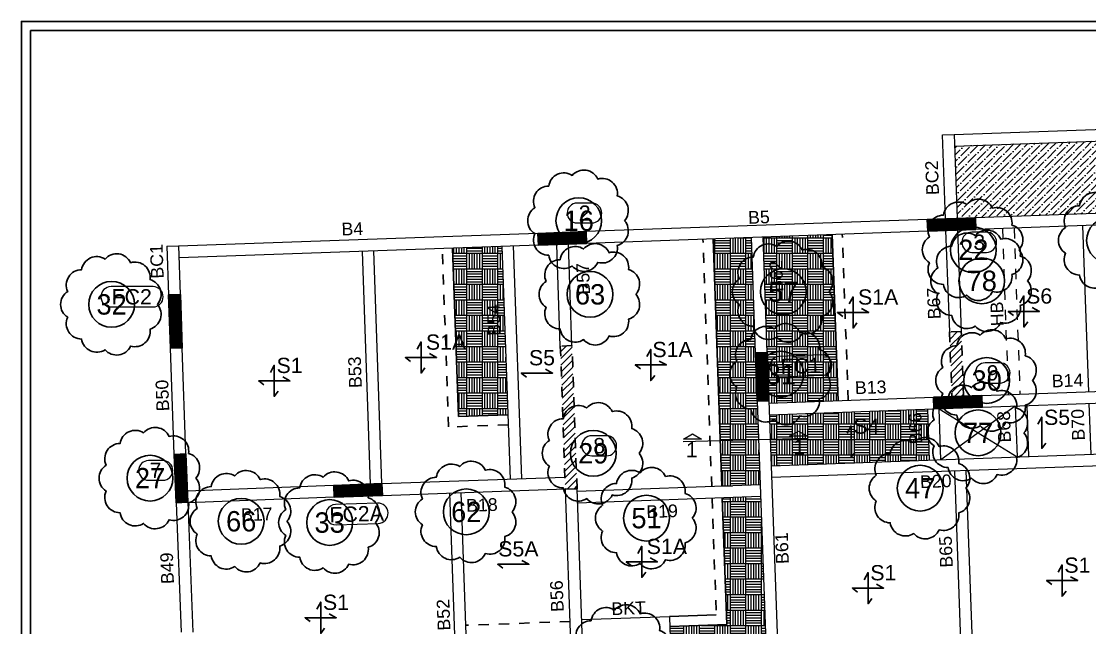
# Model space of a CAD drawing. Header units: millimetres. Extents: x 35733 to 152955, y -166738 to 54280.
# Drawn here: x 47323 to 68328, y 41717 to 53631 of the extents above; entities that cross this region are included whole.
import ezdxf
from ezdxf.enums import TextEntityAlignment as Align

# ---------------------------------------------------------------- set-up
doc = ezdxf.new("R2010")
doc.units = ezdxf.units.MM
doc.header["$LTSCALE"] = 100
doc.linetypes.add('Hidden', pattern=[4, 2, -2])
for name, color, linetype, lineweight in [('BEAM', 191, 'Continuous', 20), ('BEAM NO (H)', 121, 'Continuous', 20), ('BEAM NO (V)', 121, 'Continuous', 20), ('COL HATCH', 67, 'Continuous', 25), ('colno', 11, 'Continuous', 15), ('COLUMN', 84, 'Continuous', 30), ('HATCH LIGHT_MOFA', 253, 'Continuous', 0), ('HATCH_LIGHT_MOFA', 251, 'Continuous', 0), ('sec', 2, 'Continuous', 13), ('SLAB', 1, 'Continuous', 25), ('SLAB MARK', 241, 'Continuous', 25), ('SLAB NO', 52, 'Continuous', 25), ('void', 45, 'Continuous', 18)]:
    doc.layers.add(name, color=color, linetype=linetype, lineweight=lineweight)
doc.layers.add('S-QUERY-NOTE', color=4, linetype='Continuous')
doc.layers.add('S-QUERY-WARNING', color=30, linetype='Continuous')
doc.styles.add('ARIAL', font='arial.ttf')
pattern_1 = [(44.6854249, (2573225.71, 219193.704), (-10.04716808, 10.15810365), [])]
pattern_2 = [(45, (386461.065, 98726.835), (-10.60660172, 10.60660172), [])]
pattern_3 = [(45, (340174.65, 222026.79), (-67.351921, 67.351921), [])]

# ---------------------------------------------------------------- blocks, each defined once
blk = doc.blocks.new('222')
at = {"layer": 'COL HATCH', "lineweight": 0}
h = blk.add_hatch(dxfattribs=at)
h.set_pattern_fill('ANSI31', color=256, scale=4.5, angle=359.6854)
h.set_pattern_definition(pattern_1)
h.paths.add_polyline_path([(3256021, 373843), (3256970, 373877), (3256978, 373647), (3256029, 373613)])
h = blk.add_hatch(dxfattribs=at)
h.set_pattern_fill('ANSI31', color=256, scale=4.5, angle=359.6854)
h.set_pattern_definition(pattern_1)
h.paths.add_polyline_path([(3248366, 373572), (3249315, 373605), (3249323, 373375), (3248374, 373342)])
h = blk.add_hatch(dxfattribs=at)
h.set_pattern_fill('ANSI31', color=256, scale=4.5, angle=359.6854)
h.set_pattern_definition(pattern_1)
h.paths.add_polyline_path([(3256144, 370351), (3257094, 370384), (3257102, 370154), (3256152, 370121)])
h = blk.add_hatch(dxfattribs=at)
h.set_pattern_fill('ANSI31', color=256, scale=4.5, angle=359.6844)
h.set_pattern_definition([(44.684425, (2562249.75, 202881.703), (-10.0469908, 10.15827899), [])])
h.paths.add_polyline_path([(3241445, 369237), (3241215, 369229), (3241249, 368279), (3241478, 368287)])
at = {"layer": 'COLUMN'}
for p, q in [((3256021, 373843, 0), (3256970, 373877, 0)), ((3256029, 373613, 0), (3256021, 373843, 0)), ((3256970, 373877, 0), (3256978, 373647, 0)), ((3248366, 373572, 0), (3249315, 373605, 0)), ((3248374, 373342, 0), (3248366, 373572, 0)), ((3249315, 373605, 0), (3249323, 373375, 0)), ((3256978, 373647, 0), (3256029, 373613, 0)), ((3249323, 373375, 0), (3248374, 373342, 0))]:
    blk.add_line(p, q, dxfattribs=at)
at = {"layer": 'COLUMN', "elevation": -11196}
for points in [[(3256144, 370351), (3257094, 370384), (3257102, 370154), (3256152, 370121)], [(3241215, 369229), (3241445, 369237), (3241478, 368287), (3241249, 368279)]]:
    blk.add_lwpolyline(points, close=True, dxfattribs=at)
blk = doc.blocks.new('888')
at = {"layer": 'COL HATCH'}
h = blk.add_hatch(dxfattribs=at)
h.set_pattern_fill('ANSI31', color=256, scale=120)
h.set_pattern_definition(pattern_2)
h.paths.add_polyline_path([(3241334, 372371), (3241104, 372363), (3241141, 371313), (3241371, 371322)])
h = blk.add_hatch(dxfattribs=at)
h.set_pattern_fill('ANSI31', color=256, scale=120)
h.set_pattern_definition([(45, (386470.925, 98448.862), (-10.60660172, 10.60660172), [])])
h.paths.add_polyline_path([(3252871, 371230), (3252642, 371222), (3252675, 370273), (3252905, 370281)])
h = blk.add_hatch(dxfattribs=at)
h.set_pattern_fill('ANSI31', color=256, scale=120)
h.set_pattern_definition(pattern_2)
h.paths.add_polyline_path([(3244349, 368619), (3245298, 368653), (3245306, 368423), (3244357, 368390)])
at = {"layer": 'COLUMN', "color": 2, "elevation": -11196}
for points in [[(3241104, 372363), (3241334, 372371), (3241371, 371322), (3241141, 371313)], [(3252642, 371222), (3252871, 371230), (3252905, 370281), (3252675, 370273)], [(3244349, 368619), (3245298, 368653), (3245306, 368423), (3244357, 368390)]]:
    blk.add_lwpolyline(points, close=True, dxfattribs=at)
blk = doc.blocks.new('22')
at = {"layer": 'COL HATCH', "ltscale": 0.001}
h = blk.add_hatch(dxfattribs=at)
h.set_pattern_fill('ANSI31', color=99, scale=30, style=0)
h.set_pattern_definition(pattern_3)
h.paths.add_polyline_path([(3256504, 370363), (3256734, 370371), (3256689, 371644), (3256459, 371636)])
h = blk.add_hatch(dxfattribs=at)
h.set_pattern_fill('ANSI31', color=99, scale=30, style=0)
h.set_pattern_definition(pattern_3)
h.paths.add_polyline_path([(3248904, 368544), (3249134, 368552), (3249034, 371365), (3248805, 371357)])
at = {"layer": 'COLUMN', "linetype": 'Hidden'}
for p, q in [((3249034, 371365, 0), (3248805, 371357, 0)), ((3249134, 368552, 0), (3249034, 371365, 0)), ((3248805, 371357, 0), (3248904, 368544, 0))]:
    blk.add_line(p, q, dxfattribs=at)
at = {"layer": 'COLUMN'}
blk.add_line((3248904, 368544, 0), (3249134, 368552, 0), dxfattribs=at)
at = {"layer": 'COLUMN', "linetype": 'Hidden', "elevation": -11196}
blk.add_lwpolyline([(3256504, 370363), (3256734, 370371), (3256689, 371644), (3256459, 371636)], close=True, dxfattribs=at)

msp = doc.modelspace()

# ---------------------------------------------------------------- hatches: boundary and pattern name
at = {"layer": 'HATCH LIGHT_MOFA'}
h = msp.add_hatch(dxfattribs=at)
h.set_pattern_fill('ANSI36', color=256, scale=30)
h.set_pattern_definition([(45, (2326665.19, -1813850.84), (50.5139407, 185.2177825), [238.125, -47.625, 0, -47.625])])
h.paths.add_polyline_path([(73098.9, 51443.3), (65676.7, 51180), (65727.2, 49760.9), (73149.4, 50024.2)])
at = {"layer": 'HATCH_LIGHT_MOFA'}
h = msp.add_hatch(dxfattribs=at)
h.set_pattern_fill('AR-PARQ1', color=256)
h.paths.add_polyline_path([(61675.6, 49387.3), (60926.7, 49360.7), (61099.4, 44493.8), (61848.3, 44520.6)])
h = msp.add_hatch(dxfattribs=at)
h.set_pattern_fill('AR-PARQ1', color=256)
h.paths.add_polyline_path([(63264.2, 49439.7), (61905.9, 49391.5), (62022.6, 46128), (63379.9, 46176.5)])
h = msp.add_hatch(dxfattribs=at)
h.set_pattern_fill('AR-PARQ1', color=256)
edge = h.paths.add_edge_path()
edge.add_line((55799.4, 49174.9), (55916.8, 45866.4))
edge.add_line((55916.8, 45866.4), (56885.6, 45900.7))
edge.add_line((56885.6, 45900.7), (56768.3, 49209.2))
edge.add_line((56768.3, 49209.2), (55799.4, 49174.8))
h = msp.add_hatch(dxfattribs=at)
h.set_pattern_fill('AR-PARQ1', color=256)
h.paths.add_polyline_path([(62029.8, 45898.1), (65136.4, 46009.1), (65171.9, 45006.7), (62064.2, 44901.7)])
h = msp.add_hatch(dxfattribs=at)
h.set_pattern_fill('AR-PARQ1', color=256)
h.paths.add_polyline_path([(61981.4, 40772.8), (61856.6, 44290.7), (61104.8, 44264), (61193.1, 41775.4), (60075.2, 41735.8), (60076.3, 41705.8), (60111.8, 40706.4)])

# ---------------------------------------------------------------- linework, layer by layer
at = {"color": 5}
msp.add_lwpolyline([(123434.4, 0), (123434.4, 53630.7), (47323, 53630.7), (47323, 0)], close=True, dxfattribs=at)
at = {"color": 6}
msp.add_lwpolyline([(123254.4, 180), (123254.4, 53450.8), (47503, 53450.8), (47503, 180)], close=True, dxfattribs=at)
at = {"layer": 'BEAM'}
for p, q in [((65666.8, 51410.1, 5835.6), (73090.8, 51673.4, 5835.6)), ((65675, 51180.2, 5835.6), (73098.9, 51443.6, 5835.6)), ((72790.6, 50007.7, 5835.6), (66084.8, 49769.9, 5835.6)), ((65135.4, 49736.2, 5835.6), (58430.1, 49498.4, 5835.6)), ((72798.7, 49777.9, 5835.6), (66093, 49540, 5835.6)), ((68190.5, 49614.4, -5360.4), (68306.2, 46352.3, -5360.4)), ((57480.7, 49464.7, 5835.6), (50414.7, 49213.7, 5835.6)), ((65143.6, 49506.3, 5835.6), (58438.3, 49268.5, 5835.6)), ((61756.5, 47115, -5360.4), (61676, 49383.3, -5360.4)), ((61986.3, 47123.2, -5360.4), (61905.9, 49391.5, -5360.4)), ((65496.6, 49518, -5360.4), (65574.4, 47528.5, -5360.4)), ((65726.4, 49527, -5360.4), (65804.2, 47537.5, -5360.4)), ((50184.7, 49209.9, 5835.6), (50414.6, 49218, 5835.6)), ((50184.7, 49209.9, 5835.6), (50218.6, 48255.9, 5835.6)), ((50414.6, 49218, 5835.6), (50448.4, 48264.1, 5835.6)), ((57488.8, 49234.8, 5835.6), (50422.9, 48983.8, 5835.6)), ((57919.5, 47249.9, 5835.6), (57848.6, 49247.6, 5835.6)), ((58149.3, 47258.1, 5835.6), (58078.5, 49255.7, 5835.6)), ((50329.8, 45121.9, -5360.4), (50255.8, 47206.6, -5360.4)), ((50559.7, 45130, -5360.4), (50485.7, 47214.8, -5360.4)), ((66208.5, 46277.3, -5360.4), (73274.4, 46530.5, -5360.4)), ((62021.6, 46127.9, 5835.6), (65259.1, 46243.7, 5835.6)), ((66216.8, 46047.5, -5360.4), (73282.7, 46300.6, -5360.4)), ((61790.1, 46165.6, -5360.4), (62005, 40107.8, -5360.4)), ((62020, 46173.8, -5360.4), (62234.9, 40115.9, -5360.4)), ((62029.8, 45898.1, 5835.6), (65267.3, 46013.8, 5835.6)), ((68314.4, 46122.6, -5360.4), (68349.8, 45122.6, -5360.4)), ((54412.9, 44546.3, -5360.4), (58010.6, 44674.4, -5360.4)), ((53462.6, 44512.5, -5360.4), (50584.7, 44398.9, -5360.4)), ((54421.1, 44316.4, -5360.4), (58018.8, 44444.6, -5360.4)), ((58168, 40243.3, 5835.6), (58019.3, 44436.7, 5835.6)), ((58397.9, 40251.4, 5835.6), (58249.2, 44444.8, 5835.6)), ((61847.1, 44520.5, 5835.6), (58251, 44392.9, 5835.6)), ((50363.5, 44171.5, -5360.4), (50464, 41626.4, -5360.4)), ((50593.3, 44180.6, -5360.4), (50694.3, 41625.2, -5360.4)), ((53471.7, 44282.7, -5360.4), (50593.8, 44169, -5360.4)), ((61855.3, 44290.6, 5835.6), (58259.1, 44163.1, 5835.6))]:
    msp.add_line(p, q, dxfattribs=at)
at = {"layer": 'BEAM', "linetype": 'Hidden'}
for p, q in [((66611.7, 49558.4, 5835.6), (66727.4, 46296, 5835.6)), ((66841.5, 49566.6, 5835.6), (66957.3, 46304.2, 5835.6))]:
    msp.add_line(p, q, dxfattribs=at)
at = {"layer": 'BEAM', "ltscale": 50, "elevation": 5835.6}
for points in [[(65495.5, 49749), (65436.8, 51401.6), (65666.6, 51409.8), (65725.3, 49757.1)], [(56768.3, 49209.2), (56930.7, 44635.9)], [(57160.5, 44644.1), (56998.1, 49217.4)], [(54020.8, 49111.5), (54183.1, 44537.9)], [(54412.9, 44546), (54250.7, 49119.6)], [(66865.9, 46070.7), (66901.4, 45069.9)], [(67131.8, 45078), (67096.3, 46079)], [(62065, 44898.1), (69489.6, 45161.8), (69497.8, 44931.7), (62073.2, 44668)], [(65672.6, 44795.9), (65672.6, 44795.9), (65824.3, 40518.6)], [(65939.2, 40522.6), (66054.1, 40526.7), (65902.4, 44804)], [(55739.9, 44363.2), (55979.2, 37650)], [(56094.1, 37654.1), (56209, 37658.2), (55969.8, 44371.3)]]:
    msp.add_lwpolyline(points, dxfattribs=at)
at = {"layer": 'BEAM', "elevation": 5835.6}
for points in [[(65136.4, 46009.1), (65171.9, 45008.5)], [(65402.3, 45016.7), (65366.8, 46017.3)], [(58340.3, 41874.4), (60068.2, 41935.7)], [(60067.8, 41935.7), (60076.3, 41705.8), (60111.8, 40706.4)]]:
    msp.add_lwpolyline(points, dxfattribs=at)
at = {"layer": 'colno'}
for points, elevation in [([(58249.9, 50059.7, 1), (58249.9, 49668.5), (58538.6, 49668.5, 1), (58538.6, 50059.7)], 11196), ([(66013.4, 49487.6, 1), (66013.4, 49091.1), (66299.9, 49091.1, 1), (66299.9, 49487.6)], 11196), ([(49086.3, 48418.6, 1), (49086.3, 48018.4), (49911.6, 48018.4, 1), (49911.6, 48418.6)], -5360.4), ([(62231.8, 47046.3, 1), (62246, 46646.3), (63070.7, 46675.6, 1), (63056.5, 47075.6)], 5835.6), ([(66276.6, 46919.8, 1), (66276.6, 46523.5), (66563.9, 46523.5, 1), (66563.9, 46919.8)], -5360.4), ([(58539.7, 45489, 1), (58539.7, 45092.7), (58827.4, 45092.7, 1), (58827.4, 45489)], 11196), ([(53501.6, 44136.1, 1), (53515.8, 43736.2), (54340.5, 43765.4, 1), (54326.3, 44165.4)], -5360.4)]:
    msp.add_lwpolyline(points, format="xyb", close=True, dxfattribs=dict(at, elevation=elevation))
msp.add_lwpolyline([(49823.1, 44999.6, 1), (49823.1, 44613.5), (50107.3, 44613.5, 1), (50107.3, 44999.6)], format="xyb", close=True, dxfattribs=at)
at = {"layer": 'S-QUERY-NOTE'}
for points in [[(67106.7, 48532.2, 0.55), (66963.8, 49018.8, 0.55), (66580.6, 49350.9, 0.55), (66078.6, 49423.1, 0.55), (65617.3, 49212.4, 0.55), (65343.2, 48785.8, 0.55), (65343.2, 48278.7, 0.55), (65617.3, 47852.1, 0.55), (66078.6, 47641.4, 0.55), (66580.6, 47713.6, 0.55), (66963.8, 48045.7, 0.55)], [(67034.1, 45543.6, 0.55), (66891.2, 46030.1, 0.55), (66508, 46362.2, 0.55), (66006, 46434.4, 0.55), (65544.7, 46223.7, 0.55), (65270.6, 45797.1, 0.55), (65270.6, 45290, 0.55), (65544.7, 44863.4, 0.55), (66006, 44652.7, 0.55), (66508, 44724.9, 0.55), (66891.2, 45057, 0.55)], [(60015.5, 41171.4, 0.55), (59872.6, 41658, 0.55), (59489.4, 41990.1, 0.55), (58987.4, 42062.3, 0.55), (58526.1, 41851.6, 0.55), (58251.9, 41425, 0.55), (58251.9, 40917.9, 0.55), (58526.1, 40491.2, 0.55), (58987.4, 40280.6, 0.55), (59489.4, 40352.7, 0.55), (59872.6, 40684.8, 0.55)]]:
    msp.add_lwpolyline(points, format="xyb", close=True, dxfattribs=at)
for centre in [(66206.7, 48532.2), (66134.1, 45543.6)]:
    msp.add_circle(centre, 450, dxfattribs=at)
at = {"layer": 'S-QUERY-WARNING'}
for points in [[(59182.6, 49713.5, 0.55), (59039.7, 50200.1, 0.55), (58656.5, 50532.1, 0.55), (58154.5, 50604.3, 0.55), (57693.2, 50393.7, 0.55), (57419.1, 49967, 0.55), (57419.1, 49459.9, 0.55), (57693.2, 49033.3, 0.55), (58154.5, 48822.6, 0.55), (58656.5, 48894.8, 0.55), (59039.7, 49226.9, 0.55)], [(69618.7, 49326.6, 0.55), (69475.8, 49813.1, 0.55), (69092.5, 50145.2, 0.55), (68590.6, 50217.4, 0.55), (68129.3, 50006.7, 0.55), (67855.1, 49580.1, 0.55), (67855.1, 49073, 0.55), (68129.3, 48646.4, 0.55), (68590.6, 48435.7, 0.55), (69092.5, 48507.9, 0.55), (69475.8, 48840, 0.55)], [(66940.8, 49141.4, 0.55), (66798, 49628, 0.55), (66414.7, 49960.1, 0.55), (65912.8, 50032.2, 0.55), (65451.5, 49821.6, 0.55), (65177.3, 49395, 0.55), (65177.3, 48887.8, 0.55), (65451.5, 48461.2, 0.55), (65912.8, 48250.6, 0.55), (66414.7, 48322.7, 0.55), (66798, 48654.8, 0.55)], [(59404.8, 48266.7, 0.55), (59261.9, 48753.3, 0.55), (58878.6, 49085.3, 0.55), (58376.7, 49157.5, 0.55), (57915.4, 48946.8, 0.55), (57641.2, 48520.2, 0.55), (57641.2, 48013.1, 0.55), (57915.4, 47586.5, 0.55), (58376.7, 47375.8, 0.55), (58878.6, 47448, 0.55), (59261.9, 47780.1, 0.55)], [(63204.1, 48318.7, 0.55), (63061.2, 48805.2, 0.55), (62678, 49137.3, 0.55), (62176, 49209.5, 0.55), (61714.7, 48998.8, 0.55), (61440.6, 48572.2, 0.55), (61440.6, 48065.1, 0.55), (61714.7, 47638.5, 0.55), (62176, 47427.8, 0.55), (62678, 47500, 0.55), (63061.2, 47832.1, 0.55)], [(49996.9, 48068.5, 0.55), (49854.1, 48555.1, 0.55), (49470.8, 48887.1, 0.55), (48968.9, 48959.3, 0.55), (48507.6, 48748.7, 0.55), (48233.4, 48322, 0.55), (48233.4, 47814.9, 0.55), (48507.6, 47388.3, 0.55), (48968.9, 47177.6, 0.55), (49470.8, 47249.8, 0.55), (49854.1, 47581.9, 0.55)], [(63154.8, 46696.8, 0.55), (63011.9, 47183.3, 0.55), (62628.7, 47515.4, 0.55), (62126.7, 47587.6, 0.55), (61665.4, 47376.9, 0.55), (61391.3, 46950.3, 0.55), (61391.3, 46443.2, 0.55), (61665.4, 46016.6, 0.55), (62126.7, 45805.9, 0.55), (62628.7, 45878.1, 0.55), (63011.9, 46210.2, 0.55)], [(67204.2, 46573.6, 0.55), (67061.3, 47060.2, 0.55), (66678.1, 47392.3, 0.55), (66176.1, 47464.4, 0.55), (65714.8, 47253.8, 0.55), (65440.7, 46827.1, 0.55), (65440.7, 46320, 0.55), (65714.8, 45893.4, 0.55), (66176.1, 45682.7, 0.55), (66678.1, 45754.9, 0.55), (67061.3, 46087, 0.55)], [(59467.7, 45142.8, 0.55), (59324.8, 45629.4, 0.55), (58941.6, 45961.5, 0.55), (58439.6, 46033.6, 0.55), (57978.3, 45823, 0.55), (57704.2, 45396.4, 0.55), (57704.2, 44889.2, 0.55), (57978.3, 44462.6, 0.55), (58439.6, 44252, 0.55), (58941.6, 44324.1, 0.55), (59324.8, 44656.2, 0.55)], [(50753.7, 44654.5, 0.55), (50610.8, 45141, 0.55), (50227.5, 45473.1, 0.55), (49725.6, 45545.3, 0.55), (49264.3, 45334.6, 0.55), (48990.1, 44908, 0.55), (48990.1, 44400.9, 0.55), (49264.3, 43974.3, 0.55), (49725.6, 43763.6, 0.55), (50227.5, 43835.8, 0.55), (50610.8, 44167.9, 0.55)], [(65896.1, 44457.1, 0.55), (65753.2, 44943.7, 0.55), (65369.9, 45275.8, 0.55), (64868, 45348, 0.55), (64406.7, 45137.3, 0.55), (64132.5, 44710.7, 0.55), (64132.5, 44203.6, 0.55), (64406.7, 43777, 0.55), (64868, 43566.3, 0.55), (65369.9, 43638.5, 0.55), (65753.2, 43970.6, 0.55)], [(56971.3, 43991.2, 0.55), (56828.5, 44477.8, 0.55), (56445.2, 44809.9, 0.55), (55943.2, 44882.1, 0.55), (55482, 44671.4, 0.55), (55207.8, 44244.8, 0.55), (55207.8, 43737.7, 0.55), (55482, 43311, 0.55), (55943.2, 43100.4, 0.55), (56445.2, 43172.6, 0.55), (56828.5, 43504.6, 0.55)], [(52545.2, 43807.3, 0.55), (52402.3, 44293.9, 0.55), (52019.1, 44626, 0.55), (51517.1, 44698.2, 0.55), (51055.8, 44487.5, 0.55), (50781.7, 44060.9, 0.55), (50781.7, 43553.8, 0.55), (51055.8, 43127.1, 0.55), (51517.1, 42916.5, 0.55), (52019.1, 42988.6, 0.55), (52402.3, 43320.7, 0.55)], [(54284.9, 43781.7, 0.55), (54142, 44268.2, 0.55), (53758.8, 44600.3, 0.55), (53256.8, 44672.5, 0.55), (52795.5, 44461.8, 0.55), (52521.4, 44035.2, 0.55), (52521.4, 43528.1, 0.55), (52795.5, 43101.5, 0.55), (53256.8, 42890.8, 0.55), (53758.8, 42963, 0.55), (54142, 43295.1, 0.55)], [(60514.7, 43868.6, 0.55), (60371.8, 44355.2, 0.55), (59988.6, 44687.3, 0.55), (59486.6, 44759.5, 0.55), (59025.3, 44548.8, 0.55), (58751.1, 44122.2, 0.55), (58751.1, 43615.1, 0.55), (59025.3, 43188.4, 0.55), (59486.6, 42977.8, 0.55), (59988.6, 43049.9, 0.55), (60371.8, 43382, 0.55)]]:
    msp.add_lwpolyline(points, format="xyb", close=True, dxfattribs=at)
for centre in [(58282.6, 49713.5), (66040.8, 49141.4), (68718.7, 49326.6), (62304.1, 48318.7), (58504.8, 48266.7), (49096.9, 48068.5), (62254.8, 46696.8), (66304.2, 46573.6), (58567.7, 45142.8), (49853.7, 44654.5), (64996.1, 44457.1), (56071.3, 43991.2), (51645.2, 43807.3), (53384.9, 43781.7), (59614.7, 43868.6)]:
    msp.add_circle(centre, 450, dxfattribs=at)
at = {"layer": 'sec', "linetype": 'Continuous', "elevation": 17031.5}
for points in [[(60335.4, 45373.7), (62776.3, 45439.5)], [(60694, 45420.9), (60339, 45420.9), (60516.5, 45523.3), (60694, 45420.9)], [(62782, 45477), (62427, 45477), (62604.5, 45579.4), (62782, 45477)]]:
    msp.add_lwpolyline(points, dxfattribs=at)
at = {"layer": 'SLAB', "linetype": 'Hidden'}
for p, q in [((60904.9, 44256.9, 17031.5), (60986.1, 41968.2, 17031.5)), ((58111.5, 41836.2, 5835.6), (56062.3, 41763.6, 5835.6))]:
    msp.add_line(p, q, dxfattribs=at)
at = {"layer": 'SLAB'}
for p in [(61104.8, 44264, 17031.5), (60074.9, 41735.8, 5835.6)]:
    msp.add_line(p, (61193.1, 41775.4, 17031.5), dxfattribs=at)
at = {"layer": 'SLAB', "linetype": 'Hidden', "ltscale": 10}
msp.add_line((60067.8, 41935.7, 5835.6), (60986.1, 41968.2, 17031.5), dxfattribs=at)
at = {"layer": 'SLAB'}
for points, elevation in [([(63379.9, 46176.5), (63264.2, 49439.7)], 5835.6), ([(55916.8, 45866.4), (55799.4, 49174.8)], 5835.6), ([(60924.2, 49356.7), (61096.6, 44493.8)], 17031.5), ([(55916.8, 45866.4), (56885.8, 45900.7)], 5835.6)]:
    msp.add_lwpolyline(points, dxfattribs=dict(at, elevation=elevation))
at = {"layer": 'SLAB', "linetype": 'Hidden'}
for points, elevation in [([(63579.8, 46183.6), (63464.1, 49446.8)], 5835.6), ([(56892.9, 45700.9), (55724, 45659.4), (55599.5, 49167.7)], 5835.6), ([(60896.8, 44486.8), (60724.3, 49349.6)], 17031.5)]:
    msp.add_lwpolyline(points, dxfattribs=dict(at, elevation=elevation))
at = {"layer": 'SLAB MARK'}
for points, elevation in [([(63753.2, 47706), (63676.5, 47603.8), (63676.5, 48217.3), (63599.7, 48076.7)], 5835.6), ([(67111.2, 47725.7), (67034.4, 47623.4), (67034.4, 48236.9), (66957.7, 48096.3)], 5835.6), ([(63472, 47833.8), (63369.7, 47910.5), (63983.2, 47910.5), (63842.7, 47987.3)], 5835.6), ([(66829.9, 47853.4), (66727.7, 47930.2), (67341.2, 47930.2), (67200.6, 48006.9)], 5835.6), ([(55257.7, 46819.9), (55181, 46717.7), (55181, 47331.2), (55104.2, 47190.6)], 11671.1), ([(54976.5, 46947.7), (54874.2, 47024.4), (55487.7, 47024.4), (55347.1, 47101.2)], 11671.1), ([(59776.4, 46674.1), (59699.7, 46571.8), (59699.7, 47185.3), (59622.9, 47044.7)], 5835.6), ([(52373.1, 46361.5), (52296.3, 46259.3), (52296.3, 46872.8), (52219.6, 46732.2)], 5835.6), ([(59495.2, 46801.8), (59392.9, 46878.6), (60006.4, 46878.6), (59865.8, 46955.3)], 5835.6), ([(52091.8, 46489.3), (51989.6, 46566), (52603.1, 46566), (52462.5, 46642.8)], 5835.6), ([(57255.5, 46640.9), (57153.3, 46717.7), (57766.8, 46717.7), (57626.2, 46794.4)], 5835.6), ([(67463.1, 45341.6), (67386.4, 45239.4), (67386.4, 45852.9), (67309.6, 45712.3)], 5835.6), ([(63714.8, 45168), (63638, 45065.8), (63638, 45679.2), (63561.3, 45538.7)], 5835.6), ([(59599, 42804.2), (59522.3, 42702), (59522.3, 43315.5), (59445.5, 43174.9)], 5835.6), ([(59317.8, 42932), (59215.5, 43008.7), (59829, 43008.7), (59688.4, 43085.5)], 5835.6), ([(56791.2, 42885), (56688.9, 42961.8), (57302.4, 42961.8), (57161.8, 43038.5)], 5835.6), ([(67863.2, 42436.3), (67786.4, 42334), (67786.4, 42947.5), (67709.7, 42806.9)], 5835.6), ([(64047.4, 42287.7), (63970.6, 42185.5), (63970.6, 42799), (63893.9, 42658.4)], 5835.6), ([(67581.9, 42564), (67479.7, 42640.8), (68093.2, 42640.8), (67952.6, 42717.5)], 5835.6), ([(63766.1, 42415.5), (63663.9, 42492.2), (64277.4, 42492.2), (64136.8, 42569)], 5835.6), ([(53285.5, 41706.6), (53208.8, 41604.3), (53208.8, 42217.8), (53132, 42077.3)], 5835.6), ([(53004.3, 41834.3), (52902, 41911.1), (53515.5, 41911.1), (53374.9, 41987.9)], 5835.6)]:
    msp.add_lwpolyline(points, dxfattribs=dict(at, elevation=elevation))
at = {"layer": 'void'}
for p, q in [((65366.9, 46016.1, 5835.6), (66901.4, 45069.9, 5835.6)), ((66865.9, 46069.4, 5835.6), (65402.3, 45016.7, 5835.6))]:
    msp.add_line(p, q, dxfattribs=at)

# ---------------------------------------------------------------- block references
at = {"layer": 'COLUMN'}
for name in ['222', '22', '888']:
    msp.add_blockref(name, (-3190885.1, -324106.9, 5835.6), dxfattribs=at)

# ---------------------------------------------------------------- texts
at = {"layer": 'BEAM NO (H)', "style": 'ARIAL'}
for s, p in [('B5', (61824.9, 49783, 5835.6)), ('B4', (53830.9, 49554.2, 5835.6)), ('B14', (67893.2, 46573.2, 5835.6)), ('B13', (64022, 46439.6, 5835.6)), ('B20', (65301.8, 44593.1, 5835.6)), ('B18', (56377.4, 44127.2, 5835.6)), ('B19', (59920.8, 44004.6, 5835.6)), ('B17', (51951.3, 43943.2, 5835.6)), ('BKT', (59261.8, 42098, 5835.6))]:
    msp.add_text(s, height=250, rotation=2.03149, dxfattribs=at).set_placement(p, align=Align.MIDDLE_CENTER)
at = {"layer": 'BEAM NO (V)', "style": 'ARIAL'}
for s, p in [('BC2', (65229.9, 50556.4, 17031.5)), ('BC1', (49985.5, 48913.8, 17031.5)), ('B57', (58368.8, 48572.8, 5835.6)), ('B62', (62168.2, 48624.7, 5835.6)), ('B67', (65263.7, 48087.3, -5360.4)), ('HB', (66507.3, 47882.2, 5835.6)), ('B54', (56610.8, 47761.7, 5835.6)), ('B53', (53882.9, 46735.2, 5835.6)), ('B50', (50095.7, 46277.9, 5835.6)), ('B70', (68099, 45703.4, 5835.6)), ('B66', (64901.8, 45629.6, 5835.6)), ('B68', (66645.3, 45664.9, 5835.6)), ('B61', (62278.6, 43277.4, 5835.6)), ('B65', (65501.5, 43206.2, 5835.6)), ('B49', (50187.7, 42883.2, 5835.6)), ('B56', (57852, 42335.1, 5835.6)), ('B52', (55623, 41968.2, 5835.6))]:
    msp.add_text(s, height=250, rotation=92.03256, dxfattribs=at).set_placement(p, align=Align.MIDDLE_CENTER)
at = {"layer": 'colno', "style": 'ARIAL'}
for s, rotation, p in [('2', 0.00078, (58399.1, 49863.5, 11196)), ('3', 0.00078, (66157.4, 49291.4, 11196)), ('FC2', 0.00087, (49492.8, 48218.5, -5360.4)), ('FC1', 2.03235, (62645.1, 46860.7, 5835.6)), ('9', 0.0008, (66420.7, 46723.6, -5360.4)), ('8', 0.00078, (58684.2, 45292.8, 11196)), ('7', 2.03235, (49964.8, 44808.5)), ('FC2A', 2.03235, (53914.9, 43950.6, -5360.4))]:
    msp.add_text(s, height=300, rotation=rotation, dxfattribs=at).set_placement(p, align=Align.MIDDLE_CENTER)
at = {"layer": 'S-QUERY-NOTE'}
for s, p in [('78', (66206.7, 48532.2)), ('77', (66134.1, 45543.6))]:
    msp.add_text(s, height=400, dxfattribs=at).set_placement(p, align=Align.MIDDLE_CENTER)
at = {"layer": 'S-QUERY-WARNING'}
for s, p in [('16', (58282.6, 49713.5)), ('22', (66040.8, 49141.4)), ('63', (58504.8, 48266.7)), ('57', (62304.1, 48318.7)), ('32', (49096.9, 48068.5)), ('31', (62254.8, 46696.8)), ('30', (66304.2, 46573.6)), ('29', (58567.7, 45142.8)), ('27', (49853.7, 44654.5)), ('47', (64996.1, 44457.1)), ('62', (56071.3, 43991.2)), ('66', (51645.2, 43807.3)), ('33', (53384.9, 43781.7)), ('51', (59614.7, 43868.6))]:
    msp.add_text(s, height=400, dxfattribs=at).set_placement(p, align=Align.MIDDLE_CENTER)
at = {"layer": 'sec', "linetype": 'Continuous', "style": 'ARIAL'}
for p in [(62501.1, 45119.9, 22391.9), (60388, 45063, 17031.5)]:
    msp.add_text('1', height=300, dxfattribs=at).set_placement(p)
at = {"layer": 'SLAB NO', "style": 'ARIAL'}
for s, p in [('S1A', (64168.9, 48214.3, 5835.6)), ('S6', (67335.1, 48233.9, 5835.6)), ('S1A', (55673.4, 47328.1, 11671.1)), ('S1A', (60126.3, 47182.3, 5835.6)), ('S5', (57559.6, 47021.4, 5835.6)), ('S1', (52597, 46869.8, 5835.6)), ('S5', (67687.1, 45849.9, 5835.6)), ('S4', (63938.7, 45676.2, 5835.6)), ('S5A', (57095.2, 43265.5, 5835.6)), ('S1A', (60014.7, 43312.4, 5835.6)), ('S1', (68087.1, 42944.5, 5835.6)), ('S1', (64271.3, 42796, 5835.6)), ('S1', (53509.5, 42214.8, 5835.6))]:
    msp.add_text(s, height=300, dxfattribs=at).set_placement(p, align=Align.MIDDLE_CENTER)

doc.saveas('drawing.dxf')
